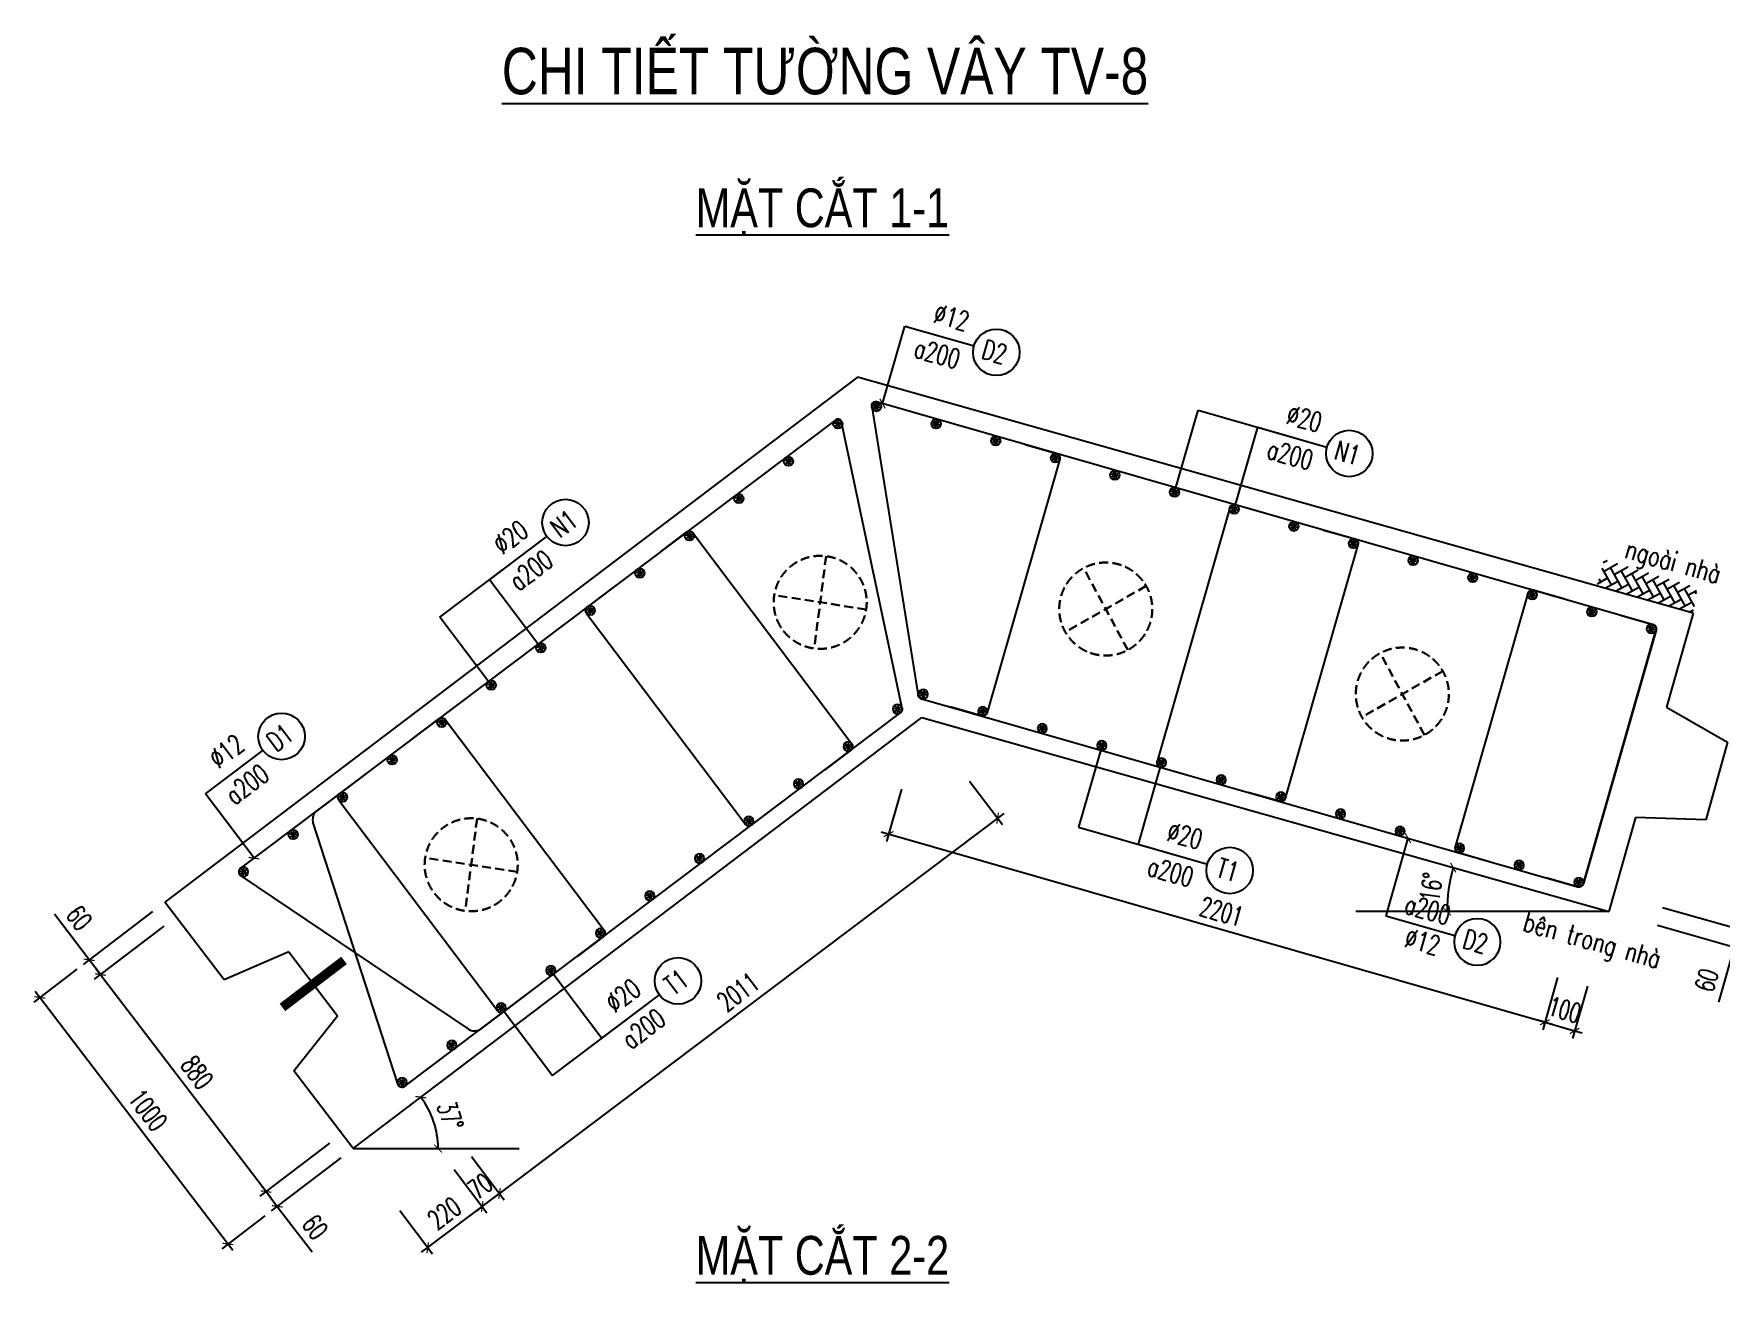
# Model space of a CAD drawing. Header units: millimetres. Extents: x -143483 to 1166745, y -1448440 to -1202244.
# Drawn here: x 600831 to 622585, y -1230627 to -1214510 of the extents above; entities that cross this region are included whole.
import ezdxf
from ezdxf.enums import TextEntityAlignment as Align

# ---------------------------------------------------------------- set-up
doc = ezdxf.new("R2010")
doc.units = ezdxf.units.MM
doc.header["$LTSCALE"] = 30
doc.header["$PDMODE"] = 3
doc.linetypes.add('DASHED', pattern=[19.05, 12.7, -6.35])
doc.layers.get('0').update_dxf_attribs({"lineweight": 9})
doc.layers.get('Defpoints').update_dxf_attribs({"lineweight": 9})
for name, color, linetype in [('ccu11-Cotthep', 9, 'Continuous'), ('ccu11-Dim', 8, 'Continuous'), ('ccu11-Hatch', 8, 'Continuous'), ('ccu11-Text', 31, 'Continuous'), ('ccu11-Thay', 7, 'Continuous'), ('ccu11-Thep', 4, 'Continuous'), ('ccu11-Thep doc', 4, 'Continuous'), ('ccu11-Thepdai', 6, 'Continuous')]:
    doc.layers.add(name, color=color, linetype=linetype)
doc.layers.add('ccu11-Khuat', color=9, linetype='DASHED', lineweight=30)
doc.styles.add('ccu11-dim', font='vnsimli.shx', dxfattribs={"width": 0.65, "bigfont": 'bigfont.shx'})
doc.styles.add('ccu11-VnAvH-B', font='VHAVANB.TTF')
doc.styles.add('ccu11-vnsimli', font='vnsimli.shx', dxfattribs={"width": 0.8, "bigfont": 'vns.shx'})
doc.styles.add('ccu11-vnsimple', font='vnsimple.shx', dxfattribs={"bigfont": 'bigfont.shx'})
doc.styles.add('ccu11_simli', font='vnsimli.shx', dxfattribs={"width": 0.8})
doc.dimstyles.new('ccu11-100', dxfattribs={"dimscale": 100, "dimtxt": 2.5, "dimasz": 1, "dimexe": 1, "dimexo": 2, "dimgap": 1, "dimtad": 1, "dimdec": 0, "dimdsep": 46, "dimtxsty": 'ccu11-dim', "dimblk": 'ARCHTICK', "dimcen": -1, "dimdle": 1, "dimclrd": 256, "dimclre": 256, "dimclrt": 3, "dimadec": 0, "dimazin": 2, "dimtfac": 0.1, "dimtdec": 0, "dimtmove": 0, "dimatfit": 1, "dimldrblk": 'ARCHTICK', "dimfxl": 0, "dimtvp": 0.833333, "dimtolj": 1, "dimtzin": 12, "dimarcsym": 0})
doc.dimstyles.new('ccu11-100x4', dxfattribs={"dimscale": 100, "dimtxt": 2.5, "dimasz": 1, "dimexe": 1, "dimexo": 2, "dimgap": 1, "dimtad": 1, "dimdec": 0, "dimlfac": 0.25, "dimdsep": 46, "dimtxsty": 'ccu11-dim', "dimblk": 'ARCHTICK', "dimcen": -1, "dimdle": 1, "dimclrd": 256, "dimclre": 256, "dimclrt": 3, "dimadec": 0, "dimazin": 2, "dimtfac": 0.1, "dimtdec": 0, "dimtmove": 0, "dimatfit": 1, "dimldrblk": 'ARCHTICK', "dimfxl": 0, "dimtvp": 0.833333, "dimtolj": 1, "dimtzin": 12, "dimarcsym": 0})

# ---------------------------------------------------------------- blocks, each defined once
blk = doc.blocks.new('_ARCHTICK')
at = {"color": 0, "linetype": 'ByBlock', "const_width": 0.15}
blk.add_lwpolyline([(-0.5, -0.5), (0.5, 0.5)], dxfattribs=at)
blk = doc.blocks.new('*D2950')
at = {"layer": 'ccu11-Dim', "lineweight": -2, "transparency": 16777216}
blk.add_arc((604950, -1228890), 1097, 360, 37.1599, dxfattribs=at)
at = {"layer": 'Defpoints', "color": 0, "transparency": 16777216}
for p in [(612286, -1223329), (606022, -1228654), (604950, -1228890), (604950, -1228890), (608129, -1228890)]:
    blk.add_point(p, dxfattribs=at)
at = {"layer": 'ccu11-Dim', "lineweight": -2, "transparency": 16777216, "xscale": 100, "yscale": 100, "zscale": 100}
for p, rotation in [((605824, -1228227), 127.159909046979), ((606047, -1228890), 269.9999999999999)]:
    blk.add_blockref('_ARCHTICK', p, dxfattribs=dict(at, rotation=rotation))
at = {"layer": 'ccu11-Dim', "color": 3, "transparency": 16777216, "insert": (606203, -1228468), "char_height": 250, "attachment_point": 5, "rotation": 288.58, "style": 'ccu11-dim'}
blk.add_mtext('\\A1;37\\M+1818B', dxfattribs=at)
blk = doc.blocks.new('*D2951')
at = {"layer": 'ccu11-Dim', "lineweight": -2, "transparency": 16777216}
blk.add_arc((621147, -1225833), 2086, 164.2212, 180, dxfattribs=at)
at = {"layer": 'Defpoints', "color": 0, "transparency": 16777216}
for p in [(612286, -1223329), (619096, -1225453), (617883, -1225833), (621147, -1225833), (621147, -1225833)]:
    blk.add_point(p, dxfattribs=at)
at = {"layer": 'ccu11-Dim', "lineweight": -2, "transparency": 16777216, "xscale": 100, "yscale": 100, "zscale": 100}
for p, rotation in [((619140, -1225266), 74.22122658799564), ((619061, -1225833), 269.9999999999991)]:
    blk.add_blockref('_ARCHTICK', p, dxfattribs=dict(at, rotation=rotation))
at = {"layer": 'ccu11-Dim', "color": 3, "transparency": 16777216, "insert": (618858, -1225516), "char_height": 250, "attachment_point": 5, "rotation": 82.1106, "style": 'ccu11-dim'}
blk.add_mtext('\\A1;16\\M+1818B', dxfattribs=at)
blk = doc.blocks.new('*D2952')
at = {"layer": 'ccu11-Dim', "linetype": 'ByBlock', "lineweight": -2, "ltscale": 30, "transparency": 16777216}
for p, q in [((601547, -1226455), (601098, -1225867)), ((602365, -1225831), (601467, -1226515)), ((602510, -1226022), (601613, -1226706)), ((601693, -1226645), (601547, -1226455)), ((601693, -1226645), (601753, -1226725))]:
    blk.add_line(p, q, dxfattribs=at)
at = {"layer": 'Defpoints', "color": 0, "linetype": 'ByBlock', "ltscale": 30, "transparency": 16777216}
for p in [(602524, -1225710), (602669, -1225900), (601693, -1226645)]:
    blk.add_point(p, dxfattribs=at)
at = {"layer": 'ccu11-Dim', "linetype": 'ByBlock', "lineweight": -2, "ltscale": 30, "transparency": 16777216, "xscale": 100, "yscale": 100, "zscale": 100}
for p, rotation in [((601547, -1226455), 307.3414812402038), ((601693, -1226645), 127.3414812402038)]:
    blk.add_blockref('_ARCHTICK', p, dxfattribs=dict(at, rotation=rotation))
at = {"layer": 'ccu11-Dim', "color": 3, "linetype": 'ByBlock', "ltscale": 30, "transparency": 16777216, "insert": (601418, -1225914), "char_height": 250, "attachment_point": 5, "rotation": 307.3415, "style": 'ccu11-dim'}
blk.add_mtext('\\A1;60', dxfattribs=at)
blk = doc.blocks.new('*D2953')
at = {"layer": 'ccu11-Dim', "linetype": 'ByBlock', "lineweight": -2, "ltscale": 30, "transparency": 16777216}
for p, q in [((602510, -1226022), (601613, -1226706)), ((601632, -1226566), (603888, -1229523)), ((604645, -1228820), (603748, -1229505))]:
    blk.add_line(p, q, dxfattribs=at)
at = {"layer": 'Defpoints', "color": 0, "linetype": 'ByBlock', "ltscale": 30, "transparency": 16777216}
for p in [(602669, -1225900), (604804, -1228699), (603828, -1229444)]:
    blk.add_point(p, dxfattribs=at)
at = {"layer": 'ccu11-Dim', "linetype": 'ByBlock', "lineweight": -2, "ltscale": 30, "transparency": 16777216, "xscale": 100, "yscale": 100, "zscale": 100}
for p, rotation in [((601693, -1226645), 127.3414812402038), ((603828, -1229444), 307.3414812402038)]:
    blk.add_blockref('_ARCHTICK', p, dxfattribs=dict(at, rotation=rotation))
at = {"layer": 'ccu11-Dim', "color": 3, "linetype": 'ByBlock', "ltscale": 30, "transparency": 16777216, "insert": (602939, -1227908), "char_height": 250, "attachment_point": 5, "rotation": 307.3415, "style": 'ccu11-dim'}
blk.add_mtext('\\A1;880', dxfattribs=at)
blk = doc.blocks.new('*D2954')
at = {"layer": 'ccu11-Dim', "linetype": 'ByBlock', "lineweight": -2, "ltscale": 30, "transparency": 16777216}
for p, q in [((604645, -1228820), (603748, -1229505)), ((604791, -1229011), (603894, -1229695)), ((603828, -1229444), (603767, -1229364)), ((603828, -1229444), (603973, -1229635)), ((603973, -1229635), (604422, -1230223))]:
    blk.add_line(p, q, dxfattribs=at)
at = {"layer": 'Defpoints', "color": 0, "linetype": 'ByBlock', "ltscale": 30, "transparency": 16777216}
for p in [(604804, -1228699), (604950, -1228890), (603828, -1229444)]:
    blk.add_point(p, dxfattribs=at)
at = {"layer": 'ccu11-Dim', "linetype": 'ByBlock', "lineweight": -2, "ltscale": 30, "transparency": 16777216, "xscale": 100, "yscale": 100, "zscale": 100}
for p, rotation in [((603828, -1229444), 307.3414812402038), ((603973, -1229635), 127.3414812402038)]:
    blk.add_blockref('_ARCHTICK', p, dxfattribs=dict(at, rotation=rotation))
at = {"layer": 'ccu11-Dim', "color": 3, "linetype": 'ByBlock', "ltscale": 30, "transparency": 16777216, "insert": (604460, -1229902), "char_height": 250, "attachment_point": 5, "rotation": 307.3415, "style": 'ccu11-dim'}
blk.add_mtext('\\A1;60', dxfattribs=at)
blk = doc.blocks.new('*D2955')
at = {"layer": 'ccu11-Dim', "linetype": 'ByBlock', "lineweight": -2, "ltscale": 30, "transparency": 16777216}
for p, q in [((601388, -1226576), (600831, -1227001)), ((600850, -1226860), (603398, -1230200)), ((603814, -1229756), (603258, -1230181))]:
    blk.add_line(p, q, dxfattribs=at)
at = {"layer": 'Defpoints', "color": 0, "linetype": 'ByBlock', "ltscale": 30, "transparency": 16777216}
for p in [(601547, -1226455), (603973, -1229635), (603337, -1230120)]:
    blk.add_point(p, dxfattribs=at)
at = {"layer": 'ccu11-Dim', "linetype": 'ByBlock', "lineweight": -2, "ltscale": 30, "transparency": 16777216, "xscale": 100, "yscale": 100, "zscale": 100}
for p, rotation in [((600911, -1226940), 127.3414812402038), ((603337, -1230120), 307.3414812402038)]:
    blk.add_blockref('_ARCHTICK', p, dxfattribs=dict(at, rotation=rotation))
at = {"layer": 'ccu11-Dim', "color": 3, "linetype": 'ByBlock', "ltscale": 30, "transparency": 16777216, "insert": (602303, -1228393), "char_height": 250, "attachment_point": 5, "rotation": 307.3415, "style": 'ccu11-dim'}
blk.add_mtext('\\A1;1000', dxfattribs=at)
blk = doc.blocks.new('*D2957')
at = {"layer": 'ccu11-Dim', "linetype": 'ByBlock', "lineweight": -2, "ltscale": 30, "transparency": 16777216}
for p, q in [((622797, -1222392), (623882, -1222699)), ((623813, -1222576), (622802, -1226155)), ((621839, -1225780), (622925, -1226086))]:
    blk.add_line(p, q, dxfattribs=at)
at = {"layer": 'Defpoints', "color": 0, "linetype": 'ByBlock', "ltscale": 30, "transparency": 16777216}
for p in [(622604, -1222338), (621647, -1225725), (622829, -1226059)]:
    blk.add_point(p, dxfattribs=at)
at = {"layer": 'ccu11-Dim', "linetype": 'ByBlock', "lineweight": -2, "ltscale": 30, "transparency": 16777216, "xscale": 100, "yscale": 100, "zscale": 100}
for p, rotation in [((623786, -1222672), 74.22122658711785), ((622829, -1226059), 254.2212265871178)]:
    blk.add_blockref('_ARCHTICK', p, dxfattribs=dict(at, rotation=rotation))
at = {"layer": 'ccu11-Dim', "color": 3, "linetype": 'ByBlock', "ltscale": 30, "transparency": 16777216, "insert": (623091, -1224304), "char_height": 250, "attachment_point": 5, "rotation": 74.2212, "style": 'ccu11-dim'}
blk.add_mtext('\\A1;880', dxfattribs=at)
blk = doc.blocks.new('*D2958')
at = {"layer": 'ccu11-Dim', "linetype": 'ByBlock', "lineweight": -2, "ltscale": 30, "transparency": 16777216}
for p, q in [((621839, -1225780), (622925, -1226086)), ((621774, -1226010), (622860, -1226317)), ((622829, -1226059), (622856, -1225963)), ((622829, -1226059), (622764, -1226290)), ((622764, -1226290), (622563, -1227002))]:
    blk.add_line(p, q, dxfattribs=at)
at = {"layer": 'Defpoints', "color": 0, "linetype": 'ByBlock', "ltscale": 30, "transparency": 16777216}
for p in [(621647, -1225725), (621582, -1225956), (622829, -1226059)]:
    blk.add_point(p, dxfattribs=at)
at = {"layer": 'ccu11-Dim', "linetype": 'ByBlock', "lineweight": -2, "ltscale": 30, "transparency": 16777216, "xscale": 100, "yscale": 100, "zscale": 100}
for p, rotation in [((622829, -1226059), 254.2212265871178), ((622764, -1226290), 74.22122658711785)]:
    blk.add_blockref('_ARCHTICK', p, dxfattribs=dict(at, rotation=rotation))
at = {"layer": 'ccu11-Dim', "color": 3, "linetype": 'ByBlock', "ltscale": 30, "transparency": 16777216, "insert": (622409, -1226718), "char_height": 250, "attachment_point": 5, "rotation": 74.2212, "style": 'ccu11-dim'}
blk.add_mtext('\\A1;60', dxfattribs=at)
blk = doc.blocks.new('MCT')
at = {"ltscale": 0.005}
for p, q in [((-0.49, 0), (0.49, 0)), ((0.35, -0.35), (-0.35, 0.35)), ((-0.35, -0.35), (0.35, 0.35)), ((0, -0.49), (0, 0.49))]:
    blk.add_line(p, q, dxfattribs=at)
blk.add_circle((0, 0), 0.492, dxfattribs=at)
blk = doc.blocks.new('*U1082')
at = {"layer": 'ccu11-Thep doc', "xscale": -121.9200000001001, "yscale": 121.9200000001001, "zscale": 121.92, "rotation": 270}
blk.add_blockref('MCT', (0, 0), dxfattribs=at)
blk = doc.blocks.new('*U1083')
at = {"layer": 'ccu11-Thep doc', "color": 0, "linetype": 'ByBlock', "lineweight": -2, "transparency": 16777216}
for p in [(0, 0), (800, 0), (1600, 0), (2400, 0), (3200, 0), (4000, 0), (4800, 0), (5600, 0), (6400, 0), (7200, 0), (8000, 0), (8800, 0)]:
    blk.add_blockref('*U1082', p, dxfattribs=at)
blk = doc.blocks.new('*U1084')
at = {"layer": 'ccu11-Thep doc', "xscale": -121.9200000001001, "yscale": 121.9200000001001, "zscale": 121.92, "rotation": 270}
blk.add_blockref('MCT', (0, 0), dxfattribs=at)
blk = doc.blocks.new('*U1085')
at = {"layer": 'ccu11-Thep doc', "color": 0, "linetype": 'ByBlock', "lineweight": -2, "transparency": 16777216}
for p in [(0, 0), (800, 0), (1600, 0), (2400, 0), (3200, 0), (4000, 0), (4800, 0), (5600, 0), (6400, 0), (7200, 0), (8000, 0)]:
    blk.add_blockref('*U1084', p, dxfattribs=at)
blk = doc.blocks.new('SHD')
at = {"layer": 'ccu11-Cotthep'}
blk.add_circle((300, 0), 300, dxfattribs=at)
at = {"layer": 'ccu11-Cotthep', "color": 31, "style": 'ccu11_simli', "width": 0.8}
blk.add_attdef('DK', text='', height=250, dxfattribs=at).set_placement((-101, 65), align=Align.BOTTOM_RIGHT)
blk.add_attdef('KH', text='', height=250, dxfattribs=at).set_placement((300, 0), align=Align.MIDDLE)
blk.add_attdef('KC', text='', height=250, dxfattribs=at).set_placement((-101, -142), align=Align.TOP_RIGHT)
blk = doc.blocks.new('*D2960')
at = {"layer": 'ccu11-Dim', "linetype": 'ByBlock', "lineweight": -2, "ltscale": 30, "transparency": 16777216}
for p, q in [((606255, -1229159), (606676, -1229718)), ((605552, -1229689), (605973, -1230248)), ((605833, -1230228), (606696, -1229578))]:
    blk.add_line(p, q, dxfattribs=at)
at = {"layer": 'Defpoints', "color": 0, "linetype": 'ByBlock', "ltscale": 30, "transparency": 16777216}
for p in [(606134, -1228999), (605431, -1229529), (606616, -1229638)]:
    blk.add_point(p, dxfattribs=at)
at = {"layer": 'ccu11-Dim', "linetype": 'ByBlock', "lineweight": -2, "ltscale": 30, "transparency": 16777216, "xscale": 100, "yscale": 100, "zscale": 100}
for p, rotation in [((606616, -1229638), 37.00000000449226), ((605913, -1230168), 217.0000000044922)]:
    blk.add_blockref('_ARCHTICK', p, dxfattribs=dict(at, rotation=rotation))
at = {"layer": 'ccu11-Dim', "color": 3, "linetype": 'ByBlock', "ltscale": 30, "transparency": 16777216, "insert": (606129, -1229723), "char_height": 250, "attachment_point": 5, "rotation": 37, "style": 'ccu11-dim'}
blk.add_mtext('\\A1;220', dxfattribs=at)
blk = doc.blocks.new('*D2961')
at = {"layer": 'ccu11-Dim', "linetype": 'ByBlock', "lineweight": -2, "ltscale": 30, "transparency": 16777216}
for p, q in [((606478, -1228991), (606900, -1229550)), ((606255, -1229159), (606676, -1229718)), ((606616, -1229638), (606839, -1229470)), ((606839, -1229470), (606919, -1229410)), ((606616, -1229638), (606536, -1229698))]:
    blk.add_line(p, q, dxfattribs=at)
at = {"layer": 'Defpoints', "color": 0, "linetype": 'ByBlock', "ltscale": 30, "transparency": 16777216}
for p in [(606358, -1228831), (606134, -1228999), (606839, -1229470)]:
    blk.add_point(p, dxfattribs=at)
at = {"layer": 'ccu11-Dim', "linetype": 'ByBlock', "lineweight": -2, "ltscale": 30, "transparency": 16777216, "xscale": 100, "yscale": 100, "zscale": 100}
for p, rotation in [((606839, -1229470), 217.0000000044922), ((606616, -1229638), 37.00000000449227)]:
    blk.add_blockref('_ARCHTICK', p, dxfattribs=dict(at, rotation=rotation))
at = {"layer": 'ccu11-Dim', "color": 3, "linetype": 'ByBlock', "ltscale": 30, "transparency": 16777216, "insert": (606592, -1229374), "char_height": 250, "attachment_point": 5, "rotation": 37, "style": 'ccu11-dim'}
blk.add_mtext('\\A1;70', dxfattribs=at)
blk = doc.blocks.new('*D2962')
at = {"layer": 'ccu11-Dim', "linetype": 'ByBlock', "lineweight": -2, "ltscale": 30, "transparency": 16777216}
for p, q in [((612903, -1224149), (613325, -1224708)), ((613344, -1224568), (606759, -1229530)), ((606478, -1228991), (606900, -1229550))]:
    blk.add_line(p, q, dxfattribs=at)
at = {"layer": 'Defpoints', "color": 0, "linetype": 'ByBlock', "ltscale": 30, "transparency": 16777216}
for p in [(612783, -1223989), (606358, -1228831), (606839, -1229470)]:
    blk.add_point(p, dxfattribs=at)
at = {"layer": 'ccu11-Dim', "linetype": 'ByBlock', "lineweight": -2, "ltscale": 30, "transparency": 16777216, "xscale": 100, "yscale": 100, "zscale": 100}
for p, rotation in [((613264, -1224628), 37.00000000449227), ((606839, -1229470), 217.0000000044922)]:
    blk.add_blockref('_ARCHTICK', p, dxfattribs=dict(at, rotation=rotation))
at = {"layer": 'ccu11-Dim', "color": 3, "linetype": 'ByBlock', "ltscale": 30, "transparency": 16777216, "insert": (609917, -1226869), "char_height": 250, "attachment_point": 5, "rotation": 37, "style": 'ccu11-dim'}
blk.add_mtext('\\A1;2011', dxfattribs=at)
blk = doc.blocks.new('*U1088')
at = {"layer": 'ccu11-Thep doc', "xscale": -121.9200000001001, "yscale": 121.9200000001001, "zscale": 121.92, "rotation": 270}
blk.add_blockref('MCT', (0, 0), dxfattribs=at)
blk = doc.blocks.new('*U1089')
at = {"layer": 'ccu11-Thep doc', "color": 0, "linetype": 'ByBlock', "lineweight": -2, "transparency": 16777216}
for p in [(0, 0), (800, 0), (1600, 0), (2400, 0), (3200, 0), (4000, 0), (4800, 0), (5600, 0), (6400, 0), (7200, 0), (8000, 0), (8800, 0), (9600, 0), (10400, 0)]:
    blk.add_blockref('*U1088', p, dxfattribs=at)
blk = doc.blocks.new('*U1086')
at = {"layer": 'ccu11-Thep doc', "xscale": -121.9200000001001, "yscale": 121.9200000001001, "zscale": 121.92, "rotation": 270}
blk.add_blockref('MCT', (0, 0), dxfattribs=at)
blk = doc.blocks.new('*U1087')
at = {"layer": 'ccu11-Thep doc', "color": 0, "linetype": 'ByBlock', "lineweight": -2, "transparency": 16777216}
for p in [(0, 0), (800, 0), (1600, 0), (2400, 0), (3200, 0), (4000, 0), (4800, 0), (5600, 0), (6400, 0), (7200, 0), (8000, 0), (8800, 0)]:
    blk.add_blockref('*U1086', p, dxfattribs=at)
blk = doc.blocks.new('*D2931')
at = {"layer": 'ccu11-Dim', "linetype": 'ByBlock', "lineweight": -2, "ltscale": 30, "transparency": 16777216}
for p, q in [((612024, -1224254), (611830, -1224930)), ((620418, -1227289), (611761, -1224807)), ((620487, -1226685), (620294, -1227358))]:
    blk.add_line(p, q, dxfattribs=at)
at = {"layer": 'Defpoints', "color": 0, "linetype": 'ByBlock', "ltscale": 30, "transparency": 16777216}
for p in [(612079, -1224062), (611857, -1224834), (620542, -1226492)]:
    blk.add_point(p, dxfattribs=at)
at = {"layer": 'ccu11-Dim', "linetype": 'ByBlock', "lineweight": -2, "ltscale": 30, "transparency": 16777216, "xscale": 100, "yscale": 100, "zscale": 100}
for p, rotation in [((611857, -1224834), 163.9999999969048), ((620322, -1227261), 343.9999999969048)]:
    blk.add_blockref('_ARCHTICK', p, dxfattribs=dict(at, rotation=rotation))
at = {"layer": 'ccu11-Dim', "color": 3, "linetype": 'ByBlock', "ltscale": 30, "transparency": 16777216, "insert": (616152, -1225832), "char_height": 250, "attachment_point": 5, "rotation": 344, "style": 'ccu11-dim'}
blk.add_mtext('\\A1;2201', dxfattribs=at)
blk = doc.blocks.new('*D2932')
at = {"layer": 'ccu11-Dim', "linetype": 'ByBlock', "lineweight": -2, "ltscale": 30, "transparency": 16777216}
for p, q in [((620487, -1226685), (620294, -1227358)), ((620872, -1226795), (620679, -1227468)), ((620322, -1227261), (620226, -1227234)), ((620322, -1227261), (620706, -1227372)), ((620706, -1227372), (620802, -1227399))]:
    blk.add_line(p, q, dxfattribs=at)
at = {"layer": 'Defpoints', "color": 0, "linetype": 'ByBlock', "ltscale": 30, "transparency": 16777216}
for p in [(620542, -1226492), (620927, -1226603), (620706, -1227372)]:
    blk.add_point(p, dxfattribs=at)
at = {"layer": 'ccu11-Dim', "linetype": 'ByBlock', "lineweight": -2, "ltscale": 30, "transparency": 16777216, "xscale": 100, "yscale": 100, "zscale": 100}
for p, rotation in [((620322, -1227261), 343.9999999969048), ((620706, -1227372), 163.9999999969048)]:
    blk.add_blockref('_ARCHTICK', p, dxfattribs=dict(at, rotation=rotation))
at = {"layer": 'ccu11-Dim', "color": 3, "linetype": 'ByBlock', "ltscale": 30, "transparency": 16777216, "insert": (620576, -1227100), "char_height": 250, "attachment_point": 5, "rotation": 344, "style": 'ccu11-dim'}
blk.add_mtext('\\A1;100', dxfattribs=at)

msp = doc.modelspace()

# ---------------------------------------------------------------- hatches: boundary and pattern name
at = {"layer": 'ccu11-Hatch', "ltscale": 10}
h = msp.add_hatch(dxfattribs=at)
h.set_pattern_fill('AR-HBONE', color=256, scale=25, angle=254.221227, style=0)
h.set_pattern_definition([(29.2212266, (-2034888.12, 1374859.17), (136.0924299, -38.4558258), [300, -100]), (299.2212266, (-2034800.84, 1374907.99), (136.0924299, -38.4558258), [300, -100])])
h.paths.add_polyline_path([(621087.22, -1221293.21), (620991.31, -1221632.65), (622234.97, -1221984.07), (622283.81, -1221653.6)])

# ---------------------------------------------------------------- linework, layer by layer
at = {"layer": 'ccu11-Dim'}
for points in [[(621147.27, -1225833.35), (617882.52, -1225833.35)], [(604949.82, -1228889.69), (607092.26, -1228889.69)]]:
    msp.add_lwpolyline(points, dxfattribs=at)
at = {"layer": 'ccu11-Khuat', "ltscale": 0.3}
for p, q in [((611051.58, -1221248.79), (610898.92, -1222439.04)), ((614943.17, -1222458.8), (614374.1, -1221402.32)), ((615179.86, -1221633.37), (614137.41, -1222227.76)), ((611568.36, -1221934.58), (610382.14, -1221753.25)), ((618768.47, -1223555.69), (618199.4, -1222499.2)), ((619005.16, -1222730.25), (617962.71, -1223324.64)), ((606550.02, -1224634), (606397.36, -1225824.25)), ((607066.8, -1225319.79), (605880.58, -1225138.46))]:
    msp.add_line(p, q, dxfattribs=at)
for centre in [(610975.25, -1221843.92), (614658.64, -1221930.56), (618483.94, -1223027.45), (606473.69, -1225229.13)]:
    msp.add_circle(centre, 600, dxfattribs=at)
at = {"layer": 'ccu11-Thay'}
for p, q in [((611457, -1218938.52), (602523.55, -1225709.53)), ((622234.97, -1221984.07), (611457, -1218938.52)), ((622234.97, -1221984.07), (621892.34, -1223196.59)), ((604949.82, -1228889.69), (612285.91, -1223329.38)), ((612285.91, -1223329.38), (621147.27, -1225833.35)), ((621892.34, -1223196.59), (622679.13, -1223647.53)), ((622679.13, -1223647.53), (622396.33, -1224648.34)), ((621489.9, -1224620.82), (621147.27, -1225833.35)), ((622396.33, -1224648.34), (621489.9, -1224620.82)), ((603287.83, -1226711.29), (602523.56, -1225709.55)), ((604120.72, -1226352.57), (603287.83, -1226711.29)), ((604185.54, -1227887.95), (604751.54, -1227179.4)), ((604949.82, -1228889.69), (604185.54, -1227887.95))]:
    msp.add_line(p, q, dxfattribs=at)
msp.add_lwpolyline([(604120.72, -1226352.57), (604751.54, -1227179.4)], dxfattribs=at)
at = {"layer": 'ccu11-Thep', "const_width": 120}
msp.add_lwpolyline([(604833.83, -1226462.56), (604038.8, -1227069.13)], dxfattribs=at)
at = {"layer": 'ccu11-Thepdai'}
for points in [[(612268.48, -1223082.74), (620744.55, -1225513.21, 0.41421356), (620818.76, -1225472.08), (621758.69, -1222194.17, 0.41421356), (621724.41, -1222132.33), (611700.71, -1219258.08, 0.41421356), (611638.86, -1219292.36), (612234.2, -1223020.9, 0.41421356), (612268.48, -1223082.74)], [(605041.53, -1224112.55), (604466.14, -1224546.14, 0.23620228), (604432.69, -1224687.47), (605525.29, -1228054.73, 0.5204497), (605618.77, -1228085.08), (612017.06, -1223263.63, 0.41421356), (612026.9, -1223193.6), (611246.51, -1219499.37, 0.41421356), (611176.49, -1219489.53), (603500.38, -1225273.88, 0.5204497), (603503.79, -1225372.11), (606439.45, -1227350.52, 0.23620228), (606584.53, -1227357.33), (607159.92, -1226923.74)], [(613620.97, -1219808.71), (614024.7, -1219924.47, -0.41421356), (614065.84, -1219998.69), (613128.67, -1223266.98, -0.41421356), (613054.46, -1223308.11), (612650.73, -1223192.35)], [(616735.46, -1220701.77), (616331.73, -1220586, 0.41421356), (616257.51, -1220627.14), (615320.35, -1223895.43, 0.41421356), (615361.48, -1223969.64), (615765.21, -1224085.41)], [(608916.35, -1221192.66), (609251.77, -1220939.9, -0.41421356), (609335.8, -1220951.71), (611381.97, -1223667.07, -0.41421356), (611370.16, -1223751.1), (611034.74, -1224003.86)], [(617466.02, -1220911.26), (617869.75, -1221027.02, -0.41421356), (617910.88, -1221101.24), (616973.72, -1224369.53, -0.41421356), (616899.5, -1224410.66), (616495.77, -1224294.9)], [(608309.38, -1221650.04), (607973.96, -1221902.8, 0.41421356), (607962.15, -1221986.83), (610008.32, -1224702.19, 0.41421356), (610092.35, -1224714), (610427.77, -1224461.24)], [(620580.5, -1221804.32), (620176.77, -1221688.55, 0.41421356), (620102.56, -1221729.69), (619165.39, -1224997.98, 0.41421356), (619206.53, -1225072.19), (619610.26, -1225187.96)], [(621311.06, -1222013.8), (621714.79, -1222129.57, -0.41421356), (621755.93, -1222203.79), (620818.76, -1225472.08, -0.41421356), (620744.55, -1225513.21), (620340.82, -1225397.45)], [(605721.81, -1223599.92), (606057.23, -1223347.16, -0.41421356), (606141.26, -1223358.97), (608187.43, -1226074.33, -0.41421356), (608175.62, -1226158.36), (607840.19, -1226411.12)], [(605114.84, -1224057.3), (604779.42, -1224310.06, 0.41421356), (604767.61, -1224394.09), (606813.78, -1227109.45, 0.41421356), (606897.8, -1227121.26), (607233.23, -1226868.5)]]:
    msp.add_lwpolyline(points, format="xyb", dxfattribs=at)

# ---------------------------------------------------------------- block references
at = {"layer": 'ccu11-Cotthep'}
ref = msp.add_blockref('SHD', (612959.37, -1218536.71), dxfattribs=dict(at, rotation=344))
ref.add_attrib('KH', 'D2', dxfattribs={"color": 31, "height": 250, "rotation": 344, "style": 'ccu11-vnsimple', "width": 0.7}).set_placement((613223.72, -1218612.51), align=Align.MIDDLE_CENTER)
ref.add_attrib('KC', 'a200', dxfattribs={"color": 31, "height": 250, "rotation": 344, "style": 'ccu11-vnsimple', "width": 0.7}).set_placement((612519.83, -1218514.71), align=Align.TOP_CENTER)
ref.add_attrib('DK', '`12', dxfattribs={"color": 31, "height": 250, "rotation": 344, "style": 'ccu11-vnsimple', "width": 0.7}).set_placement((612614.01, -1218359.66), align=Align.BOTTOM_CENTER)
ref = msp.add_blockref('SHD', (617511.5, -1219842.01), dxfattribs=dict(at, rotation=344))
ref.add_attrib('KH', 'N1', dxfattribs={"color": 31, "height": 250, "rotation": 344, "style": 'ccu11-vnsimple', "width": 0.7}).set_placement((617775.85, -1219917.81), align=Align.MIDDLE_CENTER)
ref.add_attrib('KC', 'a200', dxfattribs={"color": 31, "height": 250, "rotation": 344, "style": 'ccu11-vnsimple', "width": 0.7}).set_placement((617071.96, -1219820.01), align=Align.TOP_CENTER)
ref.add_attrib('DK', '`20', dxfattribs={"color": 31, "height": 250, "rotation": 344, "style": 'ccu11-vnsimple', "width": 0.7}).set_placement((617166.14, -1219664.96), align=Align.BOTTOM_CENTER)
ref = msp.add_blockref('SHD', (607450.88, -1220994.3), dxfattribs=dict(at, rotation=37))
ref.add_attrib('KH', 'N1', dxfattribs={"color": 31, "height": 250, "rotation": 37, "style": 'ccu11-vnsimple', "width": 0.7}).set_placement((607670.5, -1220828.8), align=Align.MIDDLE_CENTER)
ref.add_attrib('KC', 'a200', dxfattribs={"color": 31, "height": 250, "rotation": 37, "style": 'ccu11-vnsimple', "width": 0.7}).set_placement((607168.78, -1221332.09), align=Align.TOP_CENTER)
ref.add_attrib('DK', '`20', dxfattribs={"color": 31, "height": 250, "rotation": 37, "style": 'ccu11-vnsimple', "width": 0.7}).set_placement((607101.64, -1221163.57), align=Align.BOTTOM_CENTER)
ref = msp.add_blockref('SHD', (603788.49, -1223754.11), dxfattribs=dict(at, rotation=37))
ref.add_attrib('KH', 'D1', dxfattribs={"color": 31, "height": 250, "rotation": 37, "style": 'ccu11-vnsimple', "width": 0.7}).set_placement((604008.12, -1223588.61), align=Align.MIDDLE_CENTER)
ref.add_attrib('KC', 'a200', dxfattribs={"color": 31, "height": 250, "rotation": 37, "style": 'ccu11-vnsimple', "width": 0.7}).set_placement((603506.4, -1224091.9), align=Align.TOP_CENTER)
ref.add_attrib('DK', '`12', dxfattribs={"color": 31, "height": 250, "rotation": 37, "style": 'ccu11-vnsimple', "width": 0.7}).set_placement((603439.25, -1223923.37), align=Align.BOTTOM_CENTER)
ref = msp.add_blockref('SHD', (615969.11, -1225220.96), dxfattribs=dict(at, rotation=344))
ref.add_attrib('KH', 'T1', dxfattribs={"color": 31, "height": 250, "rotation": 344, "style": 'ccu11-vnsimple', "width": 0.7}).set_placement((616233.46, -1225296.76), align=Align.MIDDLE_CENTER)
ref.add_attrib('KC', 'a200', dxfattribs={"color": 31, "height": 250, "rotation": 344, "style": 'ccu11-vnsimple', "width": 0.7}).set_placement((615529.57, -1225198.95), align=Align.TOP_CENTER)
ref.add_attrib('DK', '`20', dxfattribs={"color": 31, "height": 250, "rotation": 344, "style": 'ccu11-vnsimple', "width": 0.7}).set_placement((615623.75, -1225043.91), align=Align.BOTTOM_CENTER)
ref = msp.add_blockref('SHD', (619162.73, -1226141.92), dxfattribs=dict(at, xscale=-1, rotation=164))
ref.add_attrib('KH', 'D2', dxfattribs={"color": 31, "height": 250, "rotation": 344, "style": 'ccu11-vnsimple', "width": 0.7}).set_placement((619427.08, -1226217.72), align=Align.MIDDLE_CENTER)
ref.add_attrib('KC', 'a200', dxfattribs={"color": 31, "height": 250, "rotation": 344, "style": 'ccu11-vnsimple', "width": 0.7}).set_placement((618847.23, -1225687.34), align=Align.TOP_CENTER)
ref.add_attrib('DK', '`12', dxfattribs={"color": 31, "height": 250, "rotation": 344, "style": 'ccu11-vnsimple', "width": 0.7}).set_placement((618688.74, -1226413.45), align=Align.BOTTOM_CENTER)
ref = msp.add_blockref('SHD', (608901.74, -1226907.6), dxfattribs=dict(at, rotation=37))
ref.add_attrib('KH', 'T1', dxfattribs={"color": 31, "height": 250, "rotation": 37, "style": 'ccu11-vnsimple', "width": 0.7}).set_placement((609121.36, -1226742.1), align=Align.MIDDLE_CENTER)
ref.add_attrib('KC', 'a200', dxfattribs={"color": 31, "height": 250, "rotation": 37, "style": 'ccu11-vnsimple', "width": 0.7}).set_placement((608619.64, -1227245.39), align=Align.TOP_CENTER)
ref.add_attrib('DK', '`20', dxfattribs={"color": 31, "height": 250, "rotation": 37, "style": 'ccu11-vnsimple', "width": 0.7}).set_placement((608552.5, -1227076.86), align=Align.BOTTOM_CENTER)
at = {"layer": 'ccu11-Thep doc', "xscale": -1}
for name, p, rotation in [('*U1089', (621698.26, -1222187.25), 344), ('*U1083', (611204.61, -1219543.46), 37.00000000000003)]:
    msp.add_blockref(name, p, dxfattribs=dict(at, rotation=rotation))
at = {"layer": 'ccu11-Thep doc'}
for name, p, rotation in [('*U1087', (620761.09, -1225455.54), 164), ('*U1085', (611972.96, -1223221.73), 217)]:
    msp.add_blockref(name, p, dxfattribs=dict(at, rotation=rotation))
at = {"layer": 'ccu11-Thep doc', "xscale": -121.9200000001001, "yscale": 121.9200000001001, "zscale": 121.9200000001001, "rotation": 307}
msp.add_blockref('MCT', (603537.43, -1225321.1), dxfattribs=at)

# ---------------------------------------------------------------- texts
at = {"layer": 'ccu11-Text', "style": 'ccu11-VnAvH-B', "width": 0.8}
msp.add_text('%%UCHI TIÕT t\xadêng v©y tv-8', height=600, dxfattribs=at).set_placement((611038.19, -1215291.25), align=Align.CENTER)
at = {"layer": 'ccu11-Text', "color": 1, "style": 'ccu11-VnAvH-B', "width": 0.8}
msp.add_text('%%UmÆt c¾t 1-1', height=500, dxfattribs=at).set_placement((611004.19, -1217005.56), align=Align.CENTER)
at = {"layer": 'ccu11-Text', "linetype": 'Continuous', "style": 'ccu11-vnsimli', "width": 0.75}
for s, p in [('ngoµi nhµ', (621943.83, -1221436.11)), ('bªn trong nhµ', (620899.46, -1226322.87))]:
    msp.add_text(s, height=250, rotation=344.221227, dxfattribs=at).set_placement(p, align=Align.CENTER)
at = {"layer": 'ccu11-Text', "color": 2, "style": 'ccu11-VnAvH-B', "width": 0.8}
msp.add_text('%%UmÆt c¾t 2-2', height=500, dxfattribs=at).set_placement((611004.19, -1230516.86), align=Align.CENTER)

# ---------------------------------------------------------------- dimensions: what is measured, and where the dimension line sits
at = {"layer": 'ccu11-Dim', "linetype": 'ByBlock', "ltscale": 30}
for base, p1, p2, angle, override, picture, middle in [((622829, -1226059.16), (622604.07, -1222337.77), (621646.89, -1225725.13), 74.221227, {"dimtmove": 1}, '*D2957', (623091.07, -1224304.29)), ((603827.62, -1229443.98), (602669.13, -1225900.36), (604804.24, -1228698.88), 127.341481, {"dimtmove": 1}, '*D2953', (602938.95, -1227908.24)), ((620706.15, -1227371.71), (620542.16, -1226492.44), (620926.66, -1226602.7), 164, {"dimtix": 1}, '*D2932', (620575.92, -1227100.3)), ((606839.35, -1229469.69), (606134.28, -1228999.29), (606357.9, -1228830.78), 217, {"dimtix": 1}, '*D2961', (606592.13, -1229374.25))]:
    dim = msp.add_linear_dim(base=base, p1=p1, p2=p2, angle=angle, dimstyle='ccu11-100x4', override=override, dxfattribs=at)
    dim.commit()
    dim.dimension.update_dxf_attribs({"geometry": picture, "text_midpoint": middle})
at = {"layer": 'ccu11-Dim'}
for base, line1, line2, picture, middle in [((606021.67, -1228654.29), ((604949.82, -1228889.69), (608129.14, -1228889.69)), ((604949.82, -1228889.69), (612285.91, -1223329.38)), '*D2950', (606203.29, -1228468.34)), ((619096.44, -1225452.54), ((612285.91, -1223329.38), (621147.27, -1225833.35)), ((621147.27, -1225833.35), (617882.52, -1225833.35)), '*D2951', (618858.26, -1225516.15))]:
    dim = msp.add_angular_dim_2l(base=base, line1=line1, line2=line2, dimstyle='ccu11-100', dxfattribs=at)
    dim.commit()
    dim.dimension.update_dxf_attribs({"geometry": picture, "text_midpoint": middle})
at = {"layer": 'ccu11-Dim', "linetype": 'ByBlock', "ltscale": 30}
for base, p1, p2, angle, picture, middle in [((606839.35, -1229469.69), (612783.04, -1223989.09), (606357.9, -1228830.78), 217, '*D2962', (609916.51, -1226869.15)), ((611857.41, -1224834.37), (620542.16, -1226492.44), (612078.91, -1224061.94), 164, '*D2931', (616151.55, -1225831.63)), ((603337.17, -1230120.04), (601546.94, -1226454.65), (603973.2, -1229634.79), 127.341481, '*D2955', (602302.92, -1228393.49)), ((606615.73, -1229638.19), (605431.48, -1229528.88), (606134.28, -1228999.29), 217, '*D2960', (606128.93, -1229723.3))]:
    dim = msp.add_linear_dim(base=base, p1=p1, p2=p2, angle=angle, dimstyle='ccu11-100x4', dxfattribs=at)
    dim.commit()
    dim.dimension.update_dxf_attribs({"geometry": picture, "text_midpoint": middle})
for base, p1, p2, angle, picture, middle in [((601692.52, -1226645.46), (602523.56, -1225709.55), (602669.13, -1225900.36), 127.341481, '*D2952', (601238.82, -1226050.79)), ((622829, -1226059.16), (621581.63, -1225956.08), (621646.89, -1225725.13), 254.221227, '*D2958', (622625.61, -1226778.96)), ((603827.62, -1229443.98), (604949.82, -1228889.69), (604804.24, -1228698.88), 307.341481, '*D2954', (604281.32, -1230038.65))]:
    dim = msp.add_linear_dim(base=base, p1=p1, p2=p2, angle=angle, dimstyle='ccu11-100x4', dxfattribs=at)
    dim.commit()
    dim.dimension.update_dxf_attribs({"geometry": picture, "text_midpoint": middle, "dimtype": 160})

# ---------------------------------------------------------------- leaders
at = {"layer": 'ccu11-Cotthep', "linetype": 'ByBlock', "ltscale": 30}
for points in [[(611779.6, -1219280.7), (612066.36, -1218280.65), (612959.37, -1218536.71)], [(603672.66, -1225144.06), (603046.56, -1224313.19), (603788.49, -1223754.11)], [(618556.48, -1224885.8), (618269.72, -1225885.85), (619162.73, -1226141.92)]]:
    msp.add_leader(points, dimstyle='ccu11-100x4', dxfattribs=at)
at = {"layer": 'ccu11-Cotthep'}
for points in [[(615546.18, -1220423.17), (615849.48, -1219365.44), (617511.5, -1219842.01)], [(616315.19, -1220643.68), (616618.49, -1219585.95), (617511.5, -1219842.01)], [(606732.25, -1222913.63), (606070.04, -1222034.84), (607450.88, -1220994.3)], [(607371.16, -1222432.17), (606708.95, -1221553.39), (607450.88, -1220994.3)], [(614610.39, -1223686.65), (614307.09, -1224744.38), (615969.11, -1225220.96)], [(615379.4, -1223907.16), (615076.1, -1224964.89), (615969.11, -1225220.96)], [(607497.59, -1226587.9), (608159.81, -1227466.68), (608901.74, -1226907.6)], [(606858.69, -1227069.35), (607520.9, -1227948.13), (608901.74, -1226907.6)]]:
    msp.add_leader(points, dimstyle='ccu11-100', override={"dimasz": 1.5, "dimgap": 1, "dimtad": 0, "dimldrblk": 'None', "dimfxl": 3, "dimfxlon": 1, "dimtfill": 1, "dimarcsym": 1}, dxfattribs=at)

doc.saveas('drawing.dxf')
